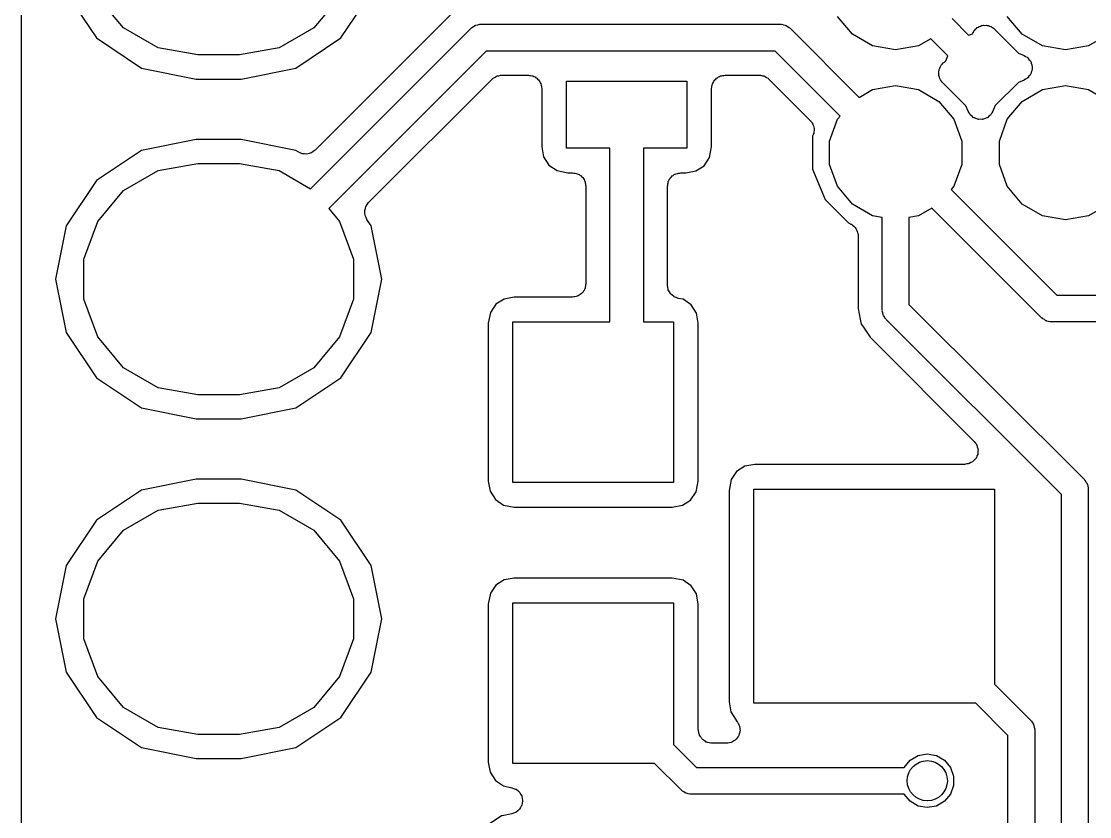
# Model space of a CAD drawing. Extents: x 125.1 to 143.2, y -145.5 to -100.1.
# Drawn here: x 125.08 to 133.06, y -110.65 to -104.7 of the extents above; entities that cross this region are included whole.
import ezdxf

# ---------------------------------------------------------------- set-up
doc = ezdxf.new("R2010")
doc.units = 0
doc.header["$MEASUREMENT"] = 0
doc.layers.add('BLACK', color=7, linetype='CONTINUOUS')

msp = doc.modelspace()

# ---------------------------------------------------------------- linework, layer by layer
at = {"layer": 'Black'}
for p, q in [((125.075, -109.17), (125.075, -100.175)), ((125.41, -104.489), (125.636, -104.827)), ((125.839, -104.752), (125.646, -104.522)), ((127.454, -104.522), (127.261, -104.752)), ((127.464, -104.827), (127.69, -104.489)), ((128.302, -104.634), (127.27, -105.667)), ((131.287, -104.799), (131.175, -104.666)), ((132.032, -104.681), (132.156, -104.805)), ((132.557, -104.799), (132.445, -104.666)), ((126.098, -104.902), (125.839, -104.752)), ((127.261, -104.752), (127.002, -104.902)), ((127.237, -105.954), (128.437, -104.754)), ((128.437, -104.754), (128.44, -104.752)), ((128.44, -104.752), (128.443, -104.748)), ((128.443, -104.748), (128.454, -104.742)), ((128.454, -104.742), (128.465, -104.734)), ((128.465, -104.734), (128.469, -104.733)), ((128.469, -104.733), (128.473, -104.731)), ((128.473, -104.731), (128.486, -104.729)), ((128.486, -104.729), (128.499, -104.725)), ((128.499, -104.725), (128.503, -104.726)), ((128.503, -104.726), (128.507, -104.725)), ((128.507, -104.725), (130.75, -104.725)), ((130.75, -104.725), (130.754, -104.726)), ((130.754, -104.726), (130.759, -104.725)), ((130.759, -104.725), (130.771, -104.729)), ((130.771, -104.729), (130.784, -104.731)), ((130.784, -104.731), (130.788, -104.733)), ((130.788, -104.733), (130.792, -104.734)), ((130.792, -104.734), (130.803, -104.742)), ((130.803, -104.742), (130.814, -104.748)), ((130.814, -104.748), (130.817, -104.752)), ((130.817, -104.752), (130.821, -104.754)), ((130.821, -104.754), (131.338, -105.271)), ((132.196, -104.774), (132.202, -104.768)), ((132.202, -104.768), (132.206, -104.762)), ((132.206, -104.762), (132.214, -104.756)), ((132.214, -104.756), (132.221, -104.749)), ((132.221, -104.749), (132.228, -104.746)), ((132.228, -104.746), (132.235, -104.742)), ((132.235, -104.742), (132.244, -104.739)), ((132.244, -104.739), (132.253, -104.735)), ((132.253, -104.735), (132.26, -104.734)), ((132.26, -104.734), (132.268, -104.732)), ((132.268, -104.732), (132.278, -104.733)), ((132.278, -104.733), (132.287, -104.732)), ((132.287, -104.732), (132.295, -104.734)), ((132.295, -104.734), (132.303, -104.734)), ((132.303, -104.734), (132.311, -104.738)), ((132.311, -104.738), (132.321, -104.741)), ((132.321, -104.741), (132.327, -104.745)), ((132.327, -104.745), (132.334, -104.749)), ((132.334, -104.749), (132.341, -104.755)), ((132.341, -104.755), (132.349, -104.761)), ((132.349, -104.761), (132.528, -104.94)), ((125.636, -104.827), (125.974, -105.052)), ((127.126, -105.052), (127.464, -104.827)), ((131.438, -104.887), (131.287, -104.799)), ((131.873, -104.834), (131.782, -104.887)), ((132, -104.961), (131.873, -104.834)), ((132.156, -104.805), (132.185, -104.795)), ((132.185, -104.795), (132.187, -104.791)), ((132.187, -104.791), (132.192, -104.783)), ((132.192, -104.783), (132.196, -104.774)), ((132.708, -104.887), (132.557, -104.799)), ((133.203, -104.799), (133.052, -104.887)), ((126.394, -104.954), (126.098, -104.902)), ((127.002, -104.902), (126.706, -104.954)), ((128.549, -104.925), (127.373, -106.101)), ((130.709, -104.925), (128.549, -104.925)), ((131.195, -105.411), (130.709, -104.925)), ((131.61, -104.917), (131.438, -104.887)), ((131.782, -104.887), (131.61, -104.917)), ((132.88, -104.917), (132.708, -104.887)), ((133.052, -104.887), (132.88, -104.917)), ((126.706, -104.954), (126.394, -104.954)), ((131.971, -105.01), (131.975, -105.007)), ((131.975, -105.007), (131.978, -105.005)), ((131.978, -105.005), (131.986, -104.999)), ((131.978, -105.005), (131.978, -105.005)), ((131.986, -104.999), (132, -104.961)), ((132.528, -104.94), (132.57, -104.958)), ((132.57, -104.958), (132.581, -104.965)), ((132.581, -104.965), (132.593, -104.971)), ((132.593, -104.971), (132.595, -104.974)), ((132.595, -104.974), (132.599, -104.976)), ((132.599, -104.976), (132.607, -104.987)), ((132.607, -104.987), (132.616, -104.996)), ((132.616, -104.996), (132.618, -105)), ((132.618, -105), (132.62, -105.004)), ((132.62, -105.004), (132.624, -105.016)), ((125.974, -105.052), (126.382, -105.134)), ((126.718, -105.134), (127.126, -105.052)), ((131.932, -105.097), (131.933, -105.085)), ((131.933, -105.073), (131.935, -105.068)), ((131.933, -105.085), (131.933, -105.073)), ((131.935, -105.063), (131.941, -105.052)), ((131.935, -105.068), (131.935, -105.063)), ((131.941, -105.052), (131.945, -105.04)), ((131.945, -105.04), (131.948, -105.036)), ((131.948, -105.036), (131.95, -105.031)), ((131.95, -105.031), (131.959, -105.023)), ((131.959, -105.023), (131.966, -105.013)), ((131.966, -105.013), (131.971, -105.01)), ((132.624, -105.084), (132.62, -105.096)), ((132.624, -105.016), (132.629, -105.028)), ((132.629, -105.072), (132.624, -105.084)), ((132.629, -105.028), (132.629, -105.033)), ((132.629, -105.033), (132.631, -105.037)), ((132.631, -105.063), (132.629, -105.067)), ((132.629, -105.067), (132.629, -105.072)), ((132.631, -105.037), (132.63, -105.05)), ((132.63, -105.05), (132.631, -105.063)), ((126.382, -105.134), (126.718, -105.134)), ((127.671, -106.058), (128.594, -105.134)), ((128.594, -105.134), (128.598, -105.132)), ((128.598, -105.132), (128.601, -105.128)), ((128.601, -105.128), (128.612, -105.122)), ((128.612, -105.122), (128.623, -105.114)), ((128.623, -105.114), (128.627, -105.113)), ((128.627, -105.113), (128.631, -105.111)), ((128.631, -105.111), (128.643, -105.109)), ((128.643, -105.109), (128.656, -105.105)), ((128.656, -105.105), (128.66, -105.106)), ((128.66, -105.106), (128.665, -105.105)), ((128.665, -105.105), (128.865, -105.105)), ((128.865, -105.105), (128.873, -105.107)), ((128.873, -105.107), (128.882, -105.107)), ((128.882, -105.107), (128.89, -105.11)), ((128.89, -105.11), (128.899, -105.111)), ((128.899, -105.111), (128.906, -105.115)), ((128.906, -105.115), (128.915, -105.118)), ((128.915, -105.118), (128.921, -105.124)), ((128.921, -105.124), (128.929, -105.128)), ((128.929, -105.128), (128.934, -105.135)), ((128.934, -105.135), (128.941, -105.141)), ((128.941, -105.141), (128.945, -105.148)), ((128.945, -105.148), (128.951, -105.155)), ((128.951, -105.155), (128.954, -105.163)), ((128.954, -105.163), (128.958, -105.171)), ((129.15, -105.65), (129.15, -105.15)), ((129.15, -105.15), (130.05, -105.15)), ((130.05, -105.15), (130.05, -105.65)), ((130.242, -105.171), (130.246, -105.163)), ((130.246, -105.163), (130.249, -105.155)), ((130.249, -105.155), (130.255, -105.148)), ((130.255, -105.148), (130.259, -105.141)), ((130.259, -105.141), (130.266, -105.135)), ((130.266, -105.135), (130.271, -105.128)), ((130.271, -105.128), (130.279, -105.124)), ((130.279, -105.124), (130.285, -105.118)), ((130.285, -105.118), (130.294, -105.115)), ((130.294, -105.115), (130.301, -105.111)), ((130.301, -105.111), (130.31, -105.11)), ((130.31, -105.11), (130.318, -105.107)), ((130.318, -105.107), (130.327, -105.107)), ((130.327, -105.107), (130.335, -105.105)), ((130.335, -105.105), (130.593, -105.105)), ((130.593, -105.105), (130.597, -105.106)), ((130.597, -105.106), (130.601, -105.105)), ((130.601, -105.105), (130.614, -105.109)), ((130.614, -105.109), (130.627, -105.111)), ((130.627, -105.111), (130.631, -105.113)), ((130.631, -105.113), (130.635, -105.114)), ((130.635, -105.114), (130.646, -105.122)), ((130.646, -105.122), (130.657, -105.128)), ((130.657, -105.128), (130.66, -105.132)), ((130.66, -105.132), (130.663, -105.134)), ((130.663, -105.134), (130.972, -105.443)), ((131.934, -105.102), (131.932, -105.097)), ((131.934, -105.108), (131.934, -105.102)), ((131.938, -105.119), (131.934, -105.108)), ((131.941, -105.131), (131.938, -105.119)), ((131.944, -105.135), (131.941, -105.131)), ((131.946, -105.14), (131.944, -105.135)), ((131.954, -105.149), (131.946, -105.14)), ((131.961, -105.159), (131.954, -105.149)), ((132.136, -105.334), (131.961, -105.159)), ((132.529, -105.159), (132.355, -105.333)), ((132.57, -105.142), (132.529, -105.159)), ((132.581, -105.135), (132.57, -105.142)), ((132.592, -105.129), (132.581, -105.135)), ((132.595, -105.126), (132.592, -105.129)), ((132.599, -105.124), (132.595, -105.126)), ((132.607, -105.113), (132.599, -105.124)), ((132.616, -105.104), (132.607, -105.113)), ((132.618, -105.1), (132.616, -105.104)), ((132.62, -105.096), (132.618, -105.1)), ((128.958, -105.171), (128.96, -105.179)), ((128.96, -105.179), (128.963, -105.188)), ((128.963, -105.188), (128.963, -105.196)), ((128.963, -105.196), (128.965, -105.205)), ((128.965, -105.205), (128.965, -105.641)), ((130.235, -105.205), (130.237, -105.196)), ((130.235, -105.64), (130.235, -105.205)), ((130.237, -105.188), (130.24, -105.179)), ((130.237, -105.196), (130.237, -105.188)), ((130.24, -105.179), (130.242, -105.171)), ((131.338, -105.271), (131.438, -105.213)), ((131.438, -105.213), (131.61, -105.183)), ((131.61, -105.183), (131.782, -105.213)), ((131.782, -105.213), (131.933, -105.301)), ((132.557, -105.301), (132.708, -105.213)), ((132.708, -105.213), (132.88, -105.183)), ((132.88, -105.183), (133.052, -105.213)), ((133.052, -105.213), (133.203, -105.301)), ((131.933, -105.301), (132.045, -105.434)), ((132.445, -105.434), (132.557, -105.301)), ((132.153, -105.375), (132.136, -105.334)), ((132.16, -105.386), (132.153, -105.375)), ((132.166, -105.397), (132.16, -105.386)), ((132.169, -105.4), (132.166, -105.397)), ((132.171, -105.404), (132.169, -105.4)), ((132.182, -105.412), (132.171, -105.404)), ((132.319, -105.404), (132.308, -105.412)), ((132.321, -105.4), (132.319, -105.404)), ((132.324, -105.398), (132.321, -105.4)), ((132.33, -105.386), (132.324, -105.398)), ((132.337, -105.375), (132.33, -105.386)), ((132.355, -105.333), (132.337, -105.375)), ((130.972, -105.443), (130.976, -105.449)), ((130.976, -105.449), (130.981, -105.453)), ((130.981, -105.453), (130.986, -105.463)), ((130.986, -105.463), (130.992, -105.472)), ((130.992, -105.472), (130.994, -105.478)), ((130.994, -105.478), (130.997, -105.484)), ((130.997, -105.484), (130.998, -105.495)), ((131.116, -105.598), (131.175, -105.434)), ((131.175, -105.434), (131.195, -105.411)), ((132.045, -105.434), (132.104, -105.598)), ((132.191, -105.421), (132.182, -105.412)), ((132.195, -105.423), (132.191, -105.421)), ((132.199, -105.425), (132.195, -105.423)), ((132.211, -105.429), (132.199, -105.425)), ((132.223, -105.434), (132.211, -105.429)), ((132.228, -105.434), (132.223, -105.434)), ((132.232, -105.436), (132.228, -105.434)), ((132.245, -105.435), (132.232, -105.436)), ((132.258, -105.436), (132.245, -105.435)), ((132.262, -105.434), (132.258, -105.436)), ((132.267, -105.434), (132.262, -105.434)), ((132.279, -105.429), (132.267, -105.434)), ((132.291, -105.425), (132.279, -105.429)), ((132.295, -105.423), (132.291, -105.425)), ((132.299, -105.421), (132.295, -105.423)), ((132.308, -105.412), (132.299, -105.421)), ((132.386, -105.598), (132.445, -105.434)), ((130.994, -105.552), (130.99, -105.561)), ((130.99, -105.561), (130.99, -105.808)), ((130.995, -105.546), (130.994, -105.552)), ((130.998, -105.54), (130.995, -105.546)), ((130.998, -105.495), (131.001, -105.505)), ((130.999, -105.529), (130.998, -105.54)), ((131.001, -105.518), (130.999, -105.529)), ((131.001, -105.505), (131.001, -105.512)), ((131.001, -105.512), (131.001, -105.518)), ((126.382, -105.586), (125.974, -105.668)), ((126.718, -105.586), (126.382, -105.586)), ((127.126, -105.668), (126.718, -105.586)), ((128.965, -105.641), (128.979, -105.716)), ((130.219, -105.721), (130.235, -105.64)), ((131.116, -105.772), (131.116, -105.598)), ((132.104, -105.598), (132.104, -105.772)), ((132.386, -105.772), (132.386, -105.598)), ((125.974, -105.668), (125.636, -105.893)), ((127.144, -105.679), (127.126, -105.668)), ((127.158, -105.686), (127.144, -105.679)), ((127.173, -105.693), (127.158, -105.686)), ((127.174, -105.693), (127.173, -105.693)), ((127.175, -105.693), (127.174, -105.693)), ((127.192, -105.694), (127.175, -105.693)), ((127.208, -105.696), (127.192, -105.694)), ((127.209, -105.695), (127.208, -105.696)), ((127.21, -105.695), (127.209, -105.695)), ((127.226, -105.691), (127.21, -105.695)), ((127.241, -105.687), (127.226, -105.691)), ((127.242, -105.686), (127.241, -105.687)), ((127.243, -105.686), (127.242, -105.686)), ((127.256, -105.676), (127.243, -105.686)), ((127.27, -105.667), (127.256, -105.676)), ((128.979, -105.716), (129.018, -105.778)), ((129.475, -105.65), (129.15, -105.65)), ((129.475, -106.95), (129.475, -105.65)), ((130.05, -105.65), (129.725, -105.65)), ((129.725, -105.65), (129.725, -106.95)), ((130.178, -105.782), (130.219, -105.721)), ((126.098, -105.818), (126.394, -105.766)), ((126.394, -105.766), (126.706, -105.766)), ((126.706, -105.766), (127.002, -105.818)), ((129.018, -105.778), (129.079, -105.819)), ((130.116, -105.821), (130.178, -105.782)), ((131.175, -105.936), (131.116, -105.772)), ((132.104, -105.772), (132.045, -105.936)), ((132.445, -105.936), (132.386, -105.772)), ((125.839, -105.968), (126.098, -105.818)), ((127.002, -105.818), (127.237, -105.954)), ((129.079, -105.819), (129.16, -105.835)), ((129.16, -105.835), (129.195, -105.835)), ((129.195, -105.835), (129.204, -105.837)), ((129.204, -105.837), (129.212, -105.837)), ((129.212, -105.837), (129.221, -105.84)), ((129.221, -105.84), (129.229, -105.842)), ((129.229, -105.842), (129.237, -105.846)), ((129.237, -105.846), (129.245, -105.849)), ((129.245, -105.849), (129.252, -105.855)), ((129.252, -105.855), (129.259, -105.859)), ((129.259, -105.859), (129.265, -105.866)), ((129.265, -105.866), (129.272, -105.871)), ((129.272, -105.871), (129.276, -105.879)), ((129.276, -105.879), (129.282, -105.885)), ((129.282, -105.885), (129.285, -105.894)), ((129.915, -105.894), (129.918, -105.885)), ((129.918, -105.885), (129.924, -105.879)), ((129.924, -105.879), (129.928, -105.871)), ((129.928, -105.871), (129.935, -105.866)), ((129.935, -105.866), (129.941, -105.859)), ((129.941, -105.859), (129.948, -105.855)), ((129.948, -105.855), (129.955, -105.849)), ((129.955, -105.849), (129.963, -105.846)), ((129.963, -105.846), (129.971, -105.842)), ((129.971, -105.842), (129.979, -105.84)), ((129.979, -105.84), (129.988, -105.837)), ((129.988, -105.837), (129.996, -105.837)), ((129.996, -105.837), (130.005, -105.835)), ((130.005, -105.835), (130.041, -105.835)), ((130.041, -105.835), (130.116, -105.821)), ((130.99, -105.808), (131.084, -106.036)), ((125.636, -105.893), (125.41, -106.231)), ((129.285, -105.894), (129.289, -105.901)), ((129.289, -105.901), (129.29, -105.91)), ((129.29, -105.91), (129.293, -105.918)), ((129.293, -105.918), (129.293, -105.927)), ((129.293, -105.927), (129.295, -105.935)), ((129.295, -105.935), (129.295, -106.665)), ((129.905, -105.935), (129.907, -105.927)), ((129.905, -106.676), (129.905, -105.935)), ((129.907, -105.918), (129.91, -105.91)), ((129.907, -105.927), (129.907, -105.918)), ((129.91, -105.91), (129.911, -105.901)), ((129.911, -105.901), (129.915, -105.894)), ((131.287, -106.069), (131.175, -105.936)), ((132.045, -105.936), (132.025, -105.959)), ((132.025, -105.959), (132.816, -106.75)), ((132.557, -106.069), (132.445, -105.936)), ((125.646, -106.198), (125.839, -105.968)), ((131.084, -106.036), (131.258, -106.21)), ((127.373, -106.101), (127.454, -106.198)), ((127.642, -106.117), (127.647, -106.102)), ((127.642, -106.118), (127.642, -106.117)), ((127.642, -106.12), (127.642, -106.118)), ((127.643, -106.136), (127.642, -106.12)), ((127.647, -106.102), (127.651, -106.086)), ((127.651, -106.086), (127.652, -106.085)), ((127.652, -106.084), (127.661, -106.071)), ((127.652, -106.085), (127.652, -106.084)), ((127.661, -106.071), (127.671, -106.058)), ((131.438, -106.157), (131.287, -106.069)), ((131.882, -106.099), (131.782, -106.157)), ((132.704, -106.921), (131.882, -106.099)), ((132.708, -106.157), (132.557, -106.069)), ((133.203, -106.069), (133.052, -106.157)), ((125.543, -106.48), (125.646, -106.198)), ((127.454, -106.198), (127.557, -106.48)), ((127.644, -106.152), (127.643, -106.136)), ((127.645, -106.153), (127.644, -106.152)), ((127.645, -106.154), (127.645, -106.153)), ((127.652, -106.169), (127.645, -106.154)), ((127.658, -106.184), (127.652, -106.169)), ((127.69, -106.231), (127.658, -106.184)), ((131.51, -106.169), (131.438, -106.157)), ((131.51, -106.86), (131.51, -106.169)), ((131.782, -106.157), (131.71, -106.169)), ((131.71, -106.169), (131.71, -106.819)), ((132.88, -106.187), (132.708, -106.157)), ((133.052, -106.157), (132.88, -106.187)), ((125.41, -106.231), (125.331, -106.63)), ((127.769, -106.63), (127.69, -106.231)), ((131.258, -106.21), (131.268, -106.214)), ((131.268, -106.214), (131.274, -106.218)), ((131.274, -106.218), (131.28, -106.22)), ((131.28, -106.22), (131.288, -106.227)), ((131.288, -106.227), (131.298, -106.233)), ((131.298, -106.233), (131.302, -106.238)), ((131.302, -106.238), (131.307, -106.243)), ((131.307, -106.243), (131.312, -106.252)), ((131.312, -106.252), (131.319, -106.261)), ((131.319, -106.261), (131.321, -106.267)), ((131.321, -106.267), (131.324, -106.273)), ((131.324, -106.273), (131.326, -106.283)), ((131.326, -106.283), (131.329, -106.294)), ((131.329, -106.294), (131.329, -106.3)), ((131.329, -106.3), (131.33, -106.307)), ((131.33, -106.307), (131.33, -106.85)), ((125.543, -106.78), (125.543, -106.48)), ((127.557, -106.48), (127.557, -106.78)), ((125.331, -106.63), (125.41, -107.029)), ((127.69, -107.029), (127.769, -106.63)), ((129.293, -106.682), (129.29, -106.69)), ((129.295, -106.665), (129.293, -106.673)), ((129.293, -106.673), (129.293, -106.682)), ((129.908, -106.692), (129.905, -106.676)), ((128.759, -106.765), (128.684, -106.779)), ((129.195, -106.765), (128.759, -106.765)), ((129.204, -106.763), (129.195, -106.765)), ((129.212, -106.763), (129.204, -106.763)), ((129.221, -106.76), (129.212, -106.763)), ((129.229, -106.758), (129.221, -106.76)), ((129.237, -106.754), (129.229, -106.758)), ((129.245, -106.751), (129.237, -106.754)), ((129.252, -106.745), (129.245, -106.751)), ((129.259, -106.741), (129.252, -106.745)), ((129.265, -106.734), (129.259, -106.741)), ((129.272, -106.729), (129.265, -106.734)), ((129.276, -106.721), (129.272, -106.729)), ((129.282, -106.715), (129.276, -106.721)), ((129.285, -106.706), (129.282, -106.715)), ((129.289, -106.699), (129.285, -106.706)), ((129.29, -106.69), (129.289, -106.699)), ((129.91, -106.707), (129.908, -106.692)), ((129.911, -106.709), (129.91, -106.707)), ((129.911, -106.71), (129.911, -106.709)), ((129.919, -106.724), (129.911, -106.71)), ((129.927, -106.738), (129.919, -106.724)), ((129.928, -106.739), (129.927, -106.738)), ((129.928, -106.74), (129.928, -106.739)), ((129.941, -106.75), (129.928, -106.74)), ((129.953, -106.761), (129.941, -106.75)), ((129.954, -106.761), (129.953, -106.761)), ((129.955, -106.762), (129.954, -106.761)), ((129.97, -106.768), (129.955, -106.762)), ((132.816, -106.75), (137.509, -106.75)), ((125.646, -107.062), (125.543, -106.78)), ((127.557, -106.78), (127.454, -107.062)), ((128.622, -106.818), (128.581, -106.879)), ((128.684, -106.779), (128.622, -106.818)), ((129.985, -106.774), (129.97, -106.768)), ((130.021, -106.781), (129.985, -106.774)), ((130.082, -106.822), (130.021, -106.781)), ((130.121, -106.884), (130.082, -106.822)), ((131.71, -106.819), (133.021, -108.129)), ((128.581, -106.879), (128.565, -106.96)), ((130.135, -106.959), (130.121, -106.884)), ((131.33, -106.85), (131.346, -106.93)), ((131.511, -106.864), (131.51, -106.86)), ((131.51, -106.869), (131.511, -106.864)), ((131.514, -106.881), (131.51, -106.869)), ((131.516, -106.894), (131.514, -106.881)), ((131.518, -106.898), (131.516, -106.894)), ((131.519, -106.902), (131.518, -106.898)), ((131.527, -106.913), (131.519, -106.902)), ((131.533, -106.924), (131.527, -106.913)), ((131.537, -106.927), (131.533, -106.924)), ((132.708, -106.923), (132.704, -106.921)), ((132.711, -106.927), (132.708, -106.923)), ((128.565, -106.96), (128.565, -108.141)), ((128.75, -108.15), (128.75, -106.95)), ((128.75, -106.95), (129.475, -106.95)), ((129.725, -106.95), (129.95, -106.95)), ((129.95, -106.95), (129.95, -108.15)), ((130.135, -108.14), (130.135, -106.959)), ((131.346, -106.93), (131.353, -106.966)), ((131.353, -106.966), (131.369, -106.989)), ((131.369, -106.989), (131.369, -106.989)), ((131.369, -106.989), (131.419, -107.065)), ((131.539, -106.931), (131.537, -106.927)), ((132.85, -108.241), (131.539, -106.931)), ((132.722, -106.933), (132.711, -106.927)), ((132.733, -106.941), (132.722, -106.933)), ((132.737, -106.942), (132.733, -106.941)), ((132.741, -106.944), (132.737, -106.942)), ((132.754, -106.946), (132.741, -106.944)), ((132.766, -106.95), (132.754, -106.946)), ((132.771, -106.949), (132.766, -106.95)), ((132.775, -106.95), (132.771, -106.949)), ((137.55, -106.95), (132.775, -106.95)), ((125.41, -107.029), (125.636, -107.367)), ((125.839, -107.292), (125.646, -107.062)), ((127.454, -107.062), (127.261, -107.292)), ((127.464, -107.367), (127.69, -107.029)), ((131.419, -107.065), (132.198, -107.844)), ((126.098, -107.442), (125.839, -107.292)), ((127.261, -107.292), (127.002, -107.442)), ((125.636, -107.367), (125.974, -107.592)), ((127.126, -107.592), (127.464, -107.367)), ((126.394, -107.494), (126.098, -107.442)), ((127.002, -107.442), (126.706, -107.494)), ((126.706, -107.494), (126.394, -107.494)), ((125.974, -107.592), (126.382, -107.674)), ((126.718, -107.674), (127.126, -107.592)), ((126.382, -107.674), (126.718, -107.674)), ((132.198, -107.844), (132.205, -107.855)), ((132.205, -107.855), (132.214, -107.865)), ((132.214, -107.865), (132.215, -107.869)), ((132.215, -107.869), (132.218, -107.872)), ((132.218, -107.872), (132.221, -107.885)), ((132.218, -107.952), (132.214, -107.965)), ((132.224, -107.94), (132.218, -107.952)), ((132.221, -107.885), (132.226, -107.897)), ((132.226, -107.932), (132.224, -107.936)), ((132.224, -107.936), (132.224, -107.94)), ((132.226, -107.897), (132.226, -107.902)), ((132.226, -107.902), (132.227, -107.906)), ((132.227, -107.906), (132.226, -107.919)), ((132.226, -107.919), (132.226, -107.932)), ((130.484, -108.029), (130.422, -108.068)), ((130.559, -108.015), (130.484, -108.029)), ((132.127, -108.015), (130.559, -108.015)), ((132.14, -108.012), (132.127, -108.015)), ((132.153, -108.011), (132.14, -108.012)), ((132.157, -108.009), (132.153, -108.011)), ((132.161, -108.008), (132.157, -108.009)), ((132.173, -108.002), (132.161, -108.008)), ((132.184, -107.996), (132.173, -108.002)), ((132.188, -107.993), (132.184, -107.996)), ((132.191, -107.991), (132.188, -107.993)), ((132.2, -107.981), (132.191, -107.991)), ((132.209, -107.972), (132.2, -107.981)), ((132.211, -107.968), (132.209, -107.972)), ((132.214, -107.965), (132.211, -107.968)), ((130.422, -108.068), (130.381, -108.129)), ((126.382, -108.126), (125.974, -108.208)), ((126.718, -108.126), (126.382, -108.126)), ((127.126, -108.208), (126.718, -108.126)), ((128.565, -108.141), (128.579, -108.216)), ((129.95, -108.15), (128.75, -108.15)), ((130.119, -108.221), (130.135, -108.14)), ((130.381, -108.129), (130.365, -108.21)), ((130.55, -109.8), (130.55, -108.2)), ((130.55, -108.2), (132.35, -108.2)), ((132.35, -108.2), (132.35, -109.659)), ((133.021, -108.129), (133.023, -108.133)), ((133.023, -108.133), (133.027, -108.136)), ((133.027, -108.136), (133.033, -108.147)), ((133.033, -108.147), (133.041, -108.158)), ((133.041, -108.158), (133.042, -108.162)), ((133.042, -108.162), (133.044, -108.166)), ((133.044, -108.166), (133.046, -108.179)), ((133.046, -108.179), (133.05, -108.191)), ((133.05, -108.191), (133.049, -108.196)), ((133.049, -108.196), (133.05, -108.2)), ((133.05, -108.2), (133.05, -111.1)), ((125.974, -108.208), (125.636, -108.433)), ((127.464, -108.433), (127.126, -108.208)), ((128.579, -108.216), (128.618, -108.278)), ((128.618, -108.278), (128.679, -108.319)), ((130.016, -108.321), (130.078, -108.282)), ((130.078, -108.282), (130.119, -108.221)), ((130.365, -108.21), (130.365, -109.791)), ((132.85, -111.059), (132.85, -108.241)), ((125.839, -108.508), (126.098, -108.358)), ((126.098, -108.358), (126.394, -108.306)), ((126.394, -108.306), (126.706, -108.306)), ((126.706, -108.306), (127.002, -108.358)), ((127.002, -108.358), (127.261, -108.508)), ((128.679, -108.319), (128.76, -108.335)), ((128.76, -108.335), (129.941, -108.335)), ((129.941, -108.335), (130.016, -108.321)), ((125.636, -108.433), (125.41, -108.771)), ((127.69, -108.771), (127.464, -108.433)), ((125.646, -108.738), (125.839, -108.508)), ((127.261, -108.508), (127.454, -108.738)), ((125.543, -109.02), (125.646, -108.738)), ((127.454, -108.738), (127.557, -109.02)), ((125.41, -108.771), (125.331, -109.17)), ((127.769, -109.17), (127.69, -108.771)), ((128.622, -108.918), (128.581, -108.979)), ((128.684, -108.879), (128.622, -108.918)), ((128.759, -108.865), (128.684, -108.879)), ((129.94, -108.865), (128.759, -108.865)), ((130.021, -108.881), (129.94, -108.865)), ((130.082, -108.922), (130.021, -108.881)), ((130.121, -108.984), (130.082, -108.922)), ((128.581, -108.979), (128.565, -109.06)), ((130.135, -109.059), (130.121, -108.984)), ((125.543, -109.32), (125.543, -109.02)), ((127.557, -109.02), (127.557, -109.32)), ((128.565, -109.06), (128.565, -110.241)), ((128.75, -110.25), (128.75, -109.05)), ((128.75, -109.05), (129.95, -109.05)), ((129.95, -109.05), (129.95, -110.109)), ((130.135, -109.998), (130.135, -109.059)), ((125.075, -114.061), (125.075, -109.17)), ((125.331, -109.17), (125.41, -109.569)), ((127.69, -109.569), (127.769, -109.17)), ((125.646, -109.602), (125.543, -109.32)), ((127.557, -109.32), (127.454, -109.602)), ((125.41, -109.569), (125.636, -109.907)), ((125.839, -109.832), (125.646, -109.602)), ((127.454, -109.602), (127.261, -109.832)), ((127.464, -109.907), (127.69, -109.569)), ((132.35, -109.659), (132.621, -109.929)), ((130.365, -109.791), (130.379, -109.866)), ((132.209, -109.8), (130.55, -109.8)), ((132.45, -110.041), (132.209, -109.8)), ((126.098, -109.982), (125.839, -109.832)), ((127.261, -109.832), (127.002, -109.982)), ((130.379, -109.866), (130.426, -109.94)), ((125.636, -109.907), (125.974, -110.132)), ((127.126, -110.132), (127.464, -109.907)), ((130.426, -109.94), (130.429, -109.942)), ((130.429, -109.942), (130.431, -109.947)), ((130.431, -109.947), (130.434, -109.95)), ((130.434, -109.95), (130.438, -109.962)), ((132.621, -109.929), (132.623, -109.933)), ((132.623, -109.933), (132.627, -109.936)), ((132.627, -109.936), (132.633, -109.947)), ((132.633, -109.947), (132.641, -109.958)), ((132.641, -109.958), (132.642, -109.962)), ((126.394, -110.034), (126.098, -109.982)), ((126.706, -110.034), (126.394, -110.034)), ((127.002, -109.982), (126.706, -110.034)), ((130.136, -110.002), (130.135, -109.998)), ((130.136, -110.007), (130.136, -110.002)), ((130.139, -110.019), (130.136, -110.007)), ((130.142, -110.032), (130.139, -110.019)), ((130.144, -110.036), (130.142, -110.032)), ((130.145, -110.04), (130.144, -110.036)), ((130.15, -110.048), (130.145, -110.04)), ((130.438, -109.962), (130.444, -109.973)), ((130.441, -110.029), (130.438, -110.042)), ((130.446, -110.018), (130.441, -110.029)), ((130.444, -109.973), (130.444, -109.978)), ((130.444, -109.978), (130.446, -109.983)), ((130.446, -109.983), (130.446, -109.995)), ((130.446, -109.995), (130.447, -110.008)), ((130.447, -110.008), (130.446, -110.013)), ((130.446, -110.013), (130.446, -110.018)), ((132.642, -109.962), (132.644, -109.966)), ((132.644, -109.966), (132.646, -109.979)), ((132.646, -109.979), (132.65, -109.991)), ((132.65, -109.991), (132.649, -109.996)), ((132.649, -109.996), (132.65, -110)), ((132.65, -110), (132.65, -110.85)), ((129.95, -110.109), (130.122, -110.28)), ((130.151, -110.05), (130.15, -110.048)), ((130.154, -110.053), (130.151, -110.05)), ((130.159, -110.062), (130.154, -110.053)), ((130.162, -110.065), (130.159, -110.062)), ((130.165, -110.069), (130.162, -110.065)), ((130.167, -110.071), (130.165, -110.069)), ((130.171, -110.074), (130.167, -110.071)), ((130.173, -110.077), (130.171, -110.074)), ((130.182, -110.082), (130.173, -110.077)), ((130.185, -110.085), (130.182, -110.082)), ((130.188, -110.085), (130.185, -110.085)), ((130.195, -110.091), (130.188, -110.085)), ((130.2, -110.092), (130.195, -110.091)), ((130.204, -110.094), (130.2, -110.092)), ((130.216, -110.097), (130.204, -110.094)), ((130.229, -110.1), (130.216, -110.097)), ((130.233, -110.1), (130.229, -110.1)), ((130.238, -110.1), (130.233, -110.1)), ((130.347, -110.1), (130.238, -110.1)), ((130.352, -110.099), (130.347, -110.1)), ((130.357, -110.1), (130.352, -110.099)), ((130.369, -110.096), (130.357, -110.1)), ((130.381, -110.094), (130.369, -110.096)), ((130.386, -110.092), (130.381, -110.094)), ((130.391, -110.09), (130.386, -110.092)), ((130.401, -110.083), (130.391, -110.09)), ((130.412, -110.077), (130.401, -110.083)), ((130.415, -110.073), (130.412, -110.077)), ((130.419, -110.07), (130.415, -110.073)), ((130.426, -110.06), (130.419, -110.07)), ((130.434, -110.05), (130.426, -110.06)), ((130.436, -110.046), (130.434, -110.05)), ((130.438, -110.042), (130.436, -110.046)), ((132.45, -110.809), (132.45, -110.041)), ((125.974, -110.132), (126.382, -110.214)), ((126.718, -110.214), (127.126, -110.132)), ((131.718, -110.227), (131.778, -110.192)), ((131.778, -110.192), (131.847, -110.18)), ((131.847, -110.18), (131.915, -110.192)), ((131.915, -110.192), (131.976, -110.227)), ((126.382, -110.214), (126.718, -110.214)), ((128.565, -110.241), (128.579, -110.316)), ((129.809, -110.25), (128.75, -110.25)), ((130.01, -110.451), (129.809, -110.25)), ((131.673, -110.28), (131.718, -110.227)), ((131.976, -110.227), (132.02, -110.28)), ((128.579, -110.316), (128.618, -110.378)), ((130.122, -110.28), (131.564, -110.28)), ((131.564, -110.28), (131.673, -110.28)), ((131.673, -110.28), (131.673, -110.28)), ((132.02, -110.28), (132.044, -110.345)), ((132.044, -110.345), (132.044, -110.415)), ((128.618, -110.378), (128.679, -110.419)), ((128.679, -110.419), (128.741, -110.432)), ((128.741, -110.432), (128.755, -110.437)), ((128.755, -110.437), (128.769, -110.442)), ((132.044, -110.415), (132.02, -110.481)), ((128.769, -110.442), (128.771, -110.443)), ((128.771, -110.443), (128.774, -110.444)), ((128.774, -110.444), (128.785, -110.454)), ((128.785, -110.454), (128.797, -110.464)), ((128.797, -110.464), (128.798, -110.466)), ((128.798, -110.466), (128.8, -110.467)), ((128.8, -110.467), (128.807, -110.481)), ((128.807, -110.481), (128.815, -110.493)), ((128.815, -110.493), (128.815, -110.496)), ((128.815, -110.496), (128.816, -110.498)), ((128.816, -110.498), (128.818, -110.513)), ((128.818, -110.513), (128.821, -110.527)), ((130.013, -110.454), (130.01, -110.451)), ((130.016, -110.457), (130.013, -110.454)), ((130.027, -110.463), (130.016, -110.457)), ((130.038, -110.471), (130.027, -110.463)), ((130.042, -110.472), (130.038, -110.471)), ((130.046, -110.474), (130.042, -110.472)), ((130.059, -110.477), (130.046, -110.474)), ((130.072, -110.48), (130.059, -110.477)), ((130.076, -110.48), (130.072, -110.48)), ((130.08, -110.48), (130.076, -110.48)), ((131.564, -110.48), (130.08, -110.48)), ((131.673, -110.48), (131.564, -110.48)), ((131.673, -110.481), (131.673, -110.48)), ((131.718, -110.534), (131.673, -110.481)), ((132.02, -110.481), (131.976, -110.534)), ((128.796, -110.596), (128.785, -110.605)), ((128.798, -110.594), (128.796, -110.596)), ((128.799, -110.592), (128.798, -110.594)), ((128.807, -110.579), (128.799, -110.592)), ((128.814, -110.566), (128.807, -110.579)), ((128.815, -110.564), (128.814, -110.566)), ((128.816, -110.562), (128.815, -110.564)), ((128.818, -110.547), (128.816, -110.562)), ((128.821, -110.532), (128.818, -110.547)), ((128.821, -110.527), (128.821, -110.53)), ((128.821, -110.53), (128.821, -110.532)), ((131.778, -110.569), (131.718, -110.534)), ((131.847, -110.581), (131.778, -110.569)), ((131.915, -110.569), (131.847, -110.581)), ((131.976, -110.534), (131.915, -110.569)), ((128.664, -110.643), (128.565, -110.709)), ((128.668, -110.642), (128.664, -110.643)), ((128.741, -110.628), (128.668, -110.642)), ((128.668, -110.642), (128.668, -110.642)), ((128.755, -110.622), (128.741, -110.628)), ((128.769, -110.618), (128.755, -110.622)), ((128.771, -110.616), (128.769, -110.618)), ((128.773, -110.615), (128.771, -110.616)), ((128.785, -110.605), (128.773, -110.615))]:
    msp.add_line(p, q, dxfattribs=at)
msp.add_circle((131.847, -110.38), 0.15, dxfattribs=at)

doc.saveas('drawing.dxf')
